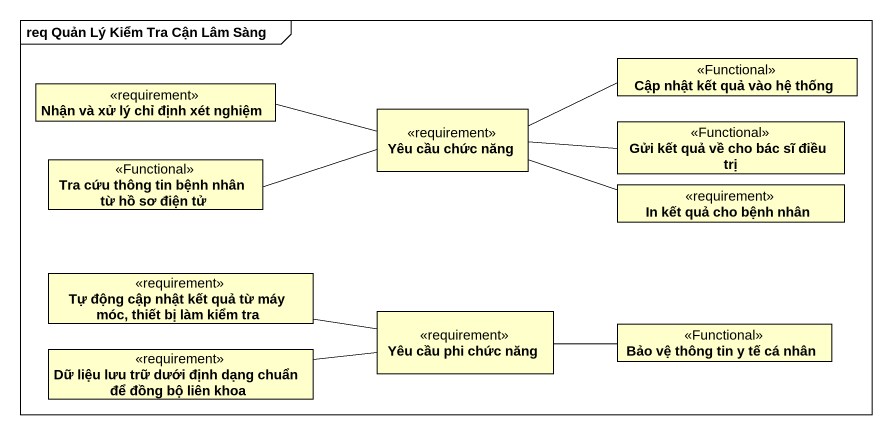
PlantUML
@startuml
mainframe req Quản Lý Kiểm Tra Cận Lâm Sàng
hide circle
hide empty members
class "Nhận và xử lý chỉ định xét nghiệm" as Nhận_và_xử_lý_chỉ_định_xét <<requirement>>
class "Cập nhật kết quả vào hệ thống" as Cập_nhật_kết_quả_vào_hệ <<Functional>>
class "Tra cứu thông tin bệnh nhân từ hồ sơ điện tử" as Tra_cứu_thông_tin_bệnh_nhân <<Functional>>
class "Yêu cầu chức năng" as Yêu_cầu_chức_năng <<requirement>>
class "Gửi kết quả về cho bác sĩ điều trị" as Gửi_kết_quả_về_cho_bác_sĩ <<Functional>>
class "In kết quả cho bệnh nhân" as In_kết_quả_cho_bệnh_nhân <<requirement>>
class "Tự động cập nhật kết quả từ máy móc, thiết bị làm kiểm tra" as Tự_động_cập_nhật_kết_quả_từ <<requirement>>
class "Yêu cầu phi chức năng" as Yêu_cầu_phi_chức_năng <<requirement>>
class "Bảo vệ thông tin y tế cá nhân" as Bảo_vệ_thông_tin_y_tế_cá <<Functional>>
class "Dữ liệu lưu trữ dưới định dạng chuẩn để đồng bộ liên khoa" as Dữ_liệu_lưu_trữ_dưới_định <<requirement>>
Nhận_và_xử_lý_chỉ_định_xét -right- Yêu_cầu_chức_năng
Cập_nhật_kết_quả_vào_hệ -left- Yêu_cầu_chức_năng
Tra_cứu_thông_tin_bệnh_nhân -right- Yêu_cầu_chức_năng
Yêu_cầu_chức_năng -right- In_kết_quả_cho_bệnh_nhân
Gửi_kết_quả_về_cho_bác_sĩ -left- Yêu_cầu_chức_năng
Tự_động_cập_nhật_kết_quả_từ -right- Yêu_cầu_phi_chức_năng
Bảo_vệ_thông_tin_y_tế_cá -left- Yêu_cầu_phi_chức_năng
Dữ_liệu_lưu_trữ_dưới_định -right- Yêu_cầu_phi_chức_năng
@enduml
